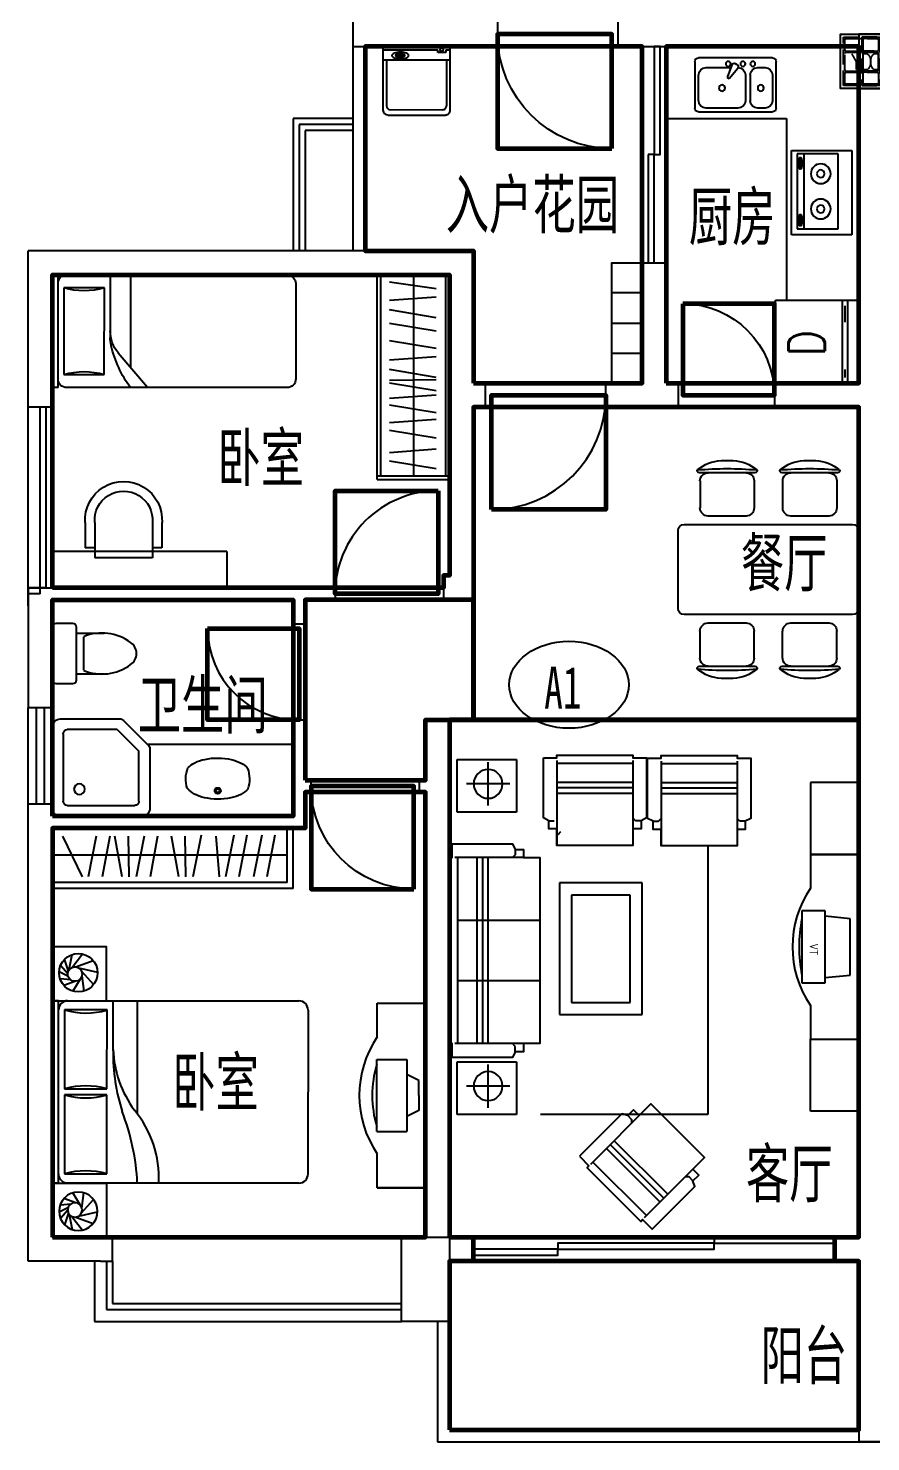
# Model space of a CAD drawing. Extents: x -451437 to -417637, y -598794 to -566694.
# Drawn here: x -441537 to -434537, y -598794 to -587044 of the extents above; entities that cross this region are included whole.
import ezdxf
from ezdxf.enums import TextEntityAlignment as Align

# ---------------------------------------------------------------- set-up
doc = ezdxf.new("R2010")
doc.units = 0
doc.header["$LTSCALE"] = 1000
doc.header["$MEASUREMENT"] = 0
doc.linetypes.add('DASH', pattern=[0.35, 0.25, -0.1])
doc.layers.get('0').update_dxf_attribs({"linetype": 'CONTINUOUS'})
for name, color, linetype in [('8', 9, 'CONTINUOUS'), ('F', 8, 'CONTINUOUS'), ('PUB_TEXT', 7, 'CONTINUOUS'), ('TEXT', 6, 'CONTINUOUS'), ('WALL', 2, 'CONTINUOUS'), ('WC', 243, 'CONTINUOUS'), ('WINDOW', 3, 'CONTINUOUS'), ('WINDOW_TEXT', 7, 'CONTINUOUS'), ('栏杆', 140, 'CONTINUOUS'), ('烟道', 193, 'CONTINUOUS'), ('百页', 31, 'CONTINUOUS')]:
    doc.layers.add(name, color=color, linetype=linetype)
for name, color, linetype, lineweight in [('GT_卧室', 1, 'CONTINUOUS', 60), ('GT_卫生间', 5, 'CONTINUOUS', 60), ('GT_厨房', 4, 'CONTINUOUS', 60), ('GT_客厅', 2, 'CONTINUOUS', 60), ('GT_花园', 74, 'CONTINUOUS', 60), ('GT_过道', 30, 'CONTINUOUS', 60), ('GT_门', 245, 'CONTINUOUS', 60), ('GT_阳台', 6, 'CONTINUOUS', 60), ('GT_餐厅', 3, 'CONTINUOUS', 60)]:
    doc.layers.add(name, color=color, linetype=linetype, lineweight=lineweight)
doc.styles.add('_HZTXT', font='txt.shx', dxfattribs={"width": 0.8, "bigfont": 'hztxt.shx'})
doc.styles.add('_SIMPLEX', font='SIMPLEX.shx', dxfattribs={"width": 0.8})
doc.styles.add('DIM_FONT', font='ROMAND.shx', dxfattribs={"width": 0.7})
doc.styles.add('HZTXT1', font='romand.shx', dxfattribs={"width": 0.6, "bigfont": 'hztxt.shx'})
doc.styles.add('SIMPLEX', font='SIMPLEX.SHX')
doc.styles.get("Standard").update_dxf_attribs({"font": 'GBENOR', "bigfont": 'GBCBIG'})
doc.styles.add('宋', font='', dxfattribs={"width": 0.8})
doc.styles.get('宋').set_extended_font_data('SimSun')

# ---------------------------------------------------------------- blocks, each defined once
blk = doc.blocks.new('M_C5')
for p, q in [((-71, 21), (-106, 120)), ((-60, 63), (-50, 152)), ((-28, 86), (7, 160)), ((-9, 88), (59, 149)), ((-54, -14), (-154, 45)), ((12, 83), (112, 114)), ((26, 75), (152, 50)), ((42, 53), (156, -35)), ((48, 21), (102, -123)), ((-26, -30), (-153, -47)), ((14, -26), (-99, -126)), ((41, -2), (5, -160))]:
    blk.add_line(p, q)
for centre, radius in [((0, 0), 160), ((-11, 28), 60)]:
    blk.add_circle(centre, radius)
at = {"width": 0.8, "flags": 9}
for tag in ['XSIZE', 'YSIZE']:
    blk.add_attdef(tag, (0, 0), '', height=0.5, dxfattribs=at)
blk = doc.blocks.new('A$C19441411')
at = {"layer": 'F'}
for p, q in [((0, 451), (0, 1965)), ((51, 1965), (0, 1965)), ((50, 451), (51, 1965)), ((455, 1890), (101, 1890)), ((101, 1890), (101, 1234)), ((127, 1965), (2049, 1965)), ((454, 1233), (455, 1890)), ((505, 1549), (505, 1965)), ((707, 1031), (707, 1965)), ((2125, 1889), (2124, 526)), ((101, 1234), (454, 1233)), ((454, 1183), (101, 1183)), ((101, 1183), (101, 527)), ((454, 527), (454, 1183)), ((101, 527), (454, 527)), ((50, 451), (0, 451)), ((2049, 451), (126, 451))]:
    blk.add_line(p, q, dxfattribs=at)
for points in [[(0, 1965), (450, 1965), (451, 2415), (1, 2415)], [(0, 450), (450, 450), (451, 0), (1, 0)]]:
    blk.add_lwpolyline(points, close=True, dxfattribs=at)
for centre, radius, start, end in [((127, 1890), 75.7, 89.9835, 179.9835), ((278, 2495), 631, 253.7233, 286.2437), ((2049, 1889), 75.7, 359.9835, 89.9835), ((1432, 1602), 928, 182.5233, 216.0238), ((2089, 1528), 1584, 179.2416, 197.7868), ((278, 628), 631, 73.7233, 106.2437), ((278, 1789), 631, 253.7233, 286.2437), ((-1149, 367), 1857, 2.5995, 21.3904), ((-6, 489), 892, 357.5507, 39.5296), ((126, 527), 75.7, 179.9835, 269.9835), ((277, -79), 631, 73.7233, 106.2437), ((2049, 526), 75.7, 269.9835, 359.9835)]:
    blk.add_arc(centre, radius, start, end, dxfattribs=at)
at = {"layer": 'F', "extrusion": (0, 0, -1), "xscale": -1, "zscale": -1, "rotation": 270.016524208679}
blk.add_blockref('M_C5', (-216, 2199), dxfattribs=at)
at = {"layer": 'F', "extrusion": (0, 0, -1), "zscale": -1, "rotation": 269.983475791321}
blk.add_blockref('M_C5', (-216, 216), dxfattribs=at)
blk = doc.blocks.new('A$C3E9936EE')
at = {"layer": 'WC'}
for p, q in [((15, 92, 39758), (15, 89, 39758)), ((17, 86, 39758), (15, 88, 39758))]:
    blk.add_line(p, q, dxfattribs=at)
at = {"layer": 'WC', "elevation": 39758}
for points in [[(12, 91, -0.172546), (17, 261, -0.726395)], [(17, 261, -0.091341), (74, 304, -0.066287), (157, 332, -0.052428), (268, 343, -0.052428), (378, 330, -0.066287), (460, 300, -0.091756), (516, 256, -0.171377)], [(518, 87, 0.172546), (516, 256, 0.726395)], [(518, 87, -0.098208), (458, 40, -0.066287), (375, 11, -0.052428), (264, 1, -0.052428), (154, 13, -0.066287), (72, 43, -0.093876), (14, 89, -0.171377)]]:
    blk.add_lwpolyline(points, format="xyb", dxfattribs=at)
at = {"layer": 'WC'}
for radius in [25, 15]:
    blk.add_circle((265, 71, 39758), radius, dxfattribs=at)
blk.add_arc((16, 89, 39758), 1, 179.4693, 228.1469, dxfattribs=at)
at = {"layer": 'WC', "style": 'DIM_FONT', "oblique": -180, "text_generation_flag": 4, "width": 0.8, "flags": 9}
for tag in ['YSIZE', 'XSIZE', 'YSIZE', 'XSIZE']:
    blk.add_attdef(tag, (264, 1, 39758), '', height=0.5, rotation=359.4693, dxfattribs=at)
blk = doc.blocks.new('M_C25MYD')
for p, q in [((-389, 921), (-290, 921)), ((298, 921), (397, 921)), ((-569, 821), (-109, 821)), ((-564, 754), (-564, 529)), ((-114, 754), (-114, 529)), ((117, 821), (577, 821)), ((122, 754), (122, 529)), ((572, 754), (572, 529)), ((704, 392), (-696, 392)), ((-497, 461), (-182, 461)), ((190, 461), (505, 461)), ((-746, 342), (-746, -308)), ((754, -308), (754, 342)), ((-696, -358), (704, -358)), ((-182, -427), (-497, -427)), ((505, -427), (190, -427)), ((-564, -720), (-564, -495)), ((-114, -720), (-114, -495)), ((122, -720), (122, -495)), ((572, -720), (572, -495)), ((-109, -787), (-569, -787)), ((577, -787), (117, -787)), ((-290, -887), (-389, -887)), ((397, -887), (298, -887))]:
    blk.add_line(p, q)
for centre, radius, start, end in [((-579, 837), 10, 130.7265, 202.67), ((-569, 841), 20, 202.67, 270), ((-379, 606), 316, 91.7651, 130.7265), ((-339, -1857), 2713, 84.8023, 95.1977), ((-300, 606), 316, 49.2735, 88.2349), ((-109, 841), 20, 270, 337.33), ((-100, 837), 10, 337.33, 49.2735), ((108, 837), 10, 130.7265, 202.67), ((117, 841), 20, 202.67, 270), ((307, 606), 316, 91.7651, 130.7265), ((347, -1857), 2713, 84.8023, 95.1977), ((387, 606), 316, 49.2735, 88.2349), ((577, 841), 20, 270, 337.33), ((587, 837), 10, 337.33, 49.2735), ((-497, 754), 67.5, 90, 180), ((-182, 754), 67.5, 0, 90), ((190, 754), 67.5, 90, 180), ((505, 754), 67.5, 0, 90), ((-497, 529), 67.5, 180, 270), ((-182, 529), 67.5, 270, 0), ((190, 529), 67.5, 180, 270), ((505, 529), 67.5, 270, 0), ((-696, 342), 50, 90, 180), ((704, 342), 50, 0, 90), ((-696, -308), 50, 180, 270), ((704, -308), 50, 270, 0), ((-497, -495), 67.5, 90, 180), ((-182, -495), 67.5, 0, 90), ((190, -495), 67.5, 90, 180), ((505, -495), 67.5, 0, 90), ((-579, -803), 10, 157.33, 229.2735), ((-569, -807), 20, 90, 157.33), ((-379, -572), 316, 229.2735, 268.2349), ((-339, 1890), 2713, 264.8023, 275.1977), ((-497, -720), 67.5, 180, 270), ((-300, -572), 316, 271.7651, 310.7265), ((-182, -720), 67.5, 270, 0), ((-109, -807), 20, 22.67, 90), ((-100, -803), 10, 310.7265, 22.67), ((108, -803), 10, 157.33, 229.2735), ((117, -807), 20, 90, 157.33), ((307, -572), 316, 229.2735, 268.2349), ((347, 1890), 2713, 264.8023, 275.1977), ((190, -720), 67.5, 180, 270), ((387, -572), 316, 271.7651, 310.7265), ((505, -720), 67.5, 270, 0), ((577, -807), 20, 22.67, 90), ((587, -803), 10, 310.7265, 22.67)]:
    blk.add_arc(centre, radius, start, end)
at = {"width": 0.8, "flags": 9}
for tag in ['XSIZE', 'YSIZE']:
    blk.add_attdef(tag, (0, 0), '', height=0.5, dxfattribs=at)
blk = doc.blocks.new('_DBLK')
blk.add_line((-0.45, 0), (-0.45, -0.95))
blk.add_arc((-0.45, 0), 0.95, 270, 0)
at = {"layer": 'WINDOW_TEXT', "style": 'SIMPLEX', "flags": 9}
blk.add_attdef('A', text='', height=1, dxfattribs=at).set_placement((0, 1.5), align=Align.MIDDLE)
blk = doc.blocks.new('A$C30CA008E')
at = {"layer": 'F'}
for p, q in [((144, 1254), (144, 1534)), ((144, 1534), (544, 1534)), ((144, 1534), (544, 1534)), ((139, 467), (139, 1067)), ((139, 1067), (389, 1067)), ((389, 1067), (389, 467)), ((489, 892), (389, 942)), ((489, 767), (489, 892)), ((489, 767), (489, 642)), ((489, 642), (389, 592)), ((139, 467), (389, 467)), ((144, 0), (144, 280)), ((544, 0), (144, 0)), ((144, 0), (544, 0))]:
    blk.add_line(p, q, dxfattribs=at)
for centre, radius, start, end in [((859, 767), 865, 145.7553, 214.2447), ((1027, 767), 925, 163.6295, 196.3705)]:
    blk.add_arc(centre, radius, start, end, dxfattribs=at)
blk = doc.blocks.new('A$C6A35453C')
at = {"layer": 'WC'}
for p, q in [((501, 471, 39758), (498, 31, 39758)), ((671, 500, 39758), (531, 501, 39758)), ((500, 421, 39758), (270, 422, 39758)), ((440, 391, 39758), (438, 112, 39758)), ((698, 30, 39758), (701, 470, 39758)), ((498, 81, 39758), (268, 83, 39758)), ((528, 1, 39758), (668, 0, 39758))]:
    blk.add_line(p, q, dxfattribs=at)
for centre, radius, start, end in [((531, 471, 39758), 30, 89.6274, 179.6274), ((671, 470, 39758), 30, 359.6274, 89.6274), ((285, 25, 39758), 398, 67.0778, 126.2655), ((110, 254, 39758), 110, 123.0782, 236.1765), ((288, 480, 39758), 398, 232.9892, 292.1769), ((528, 31, 39758), 30, 179.6274, 269.6274), ((668, 30, 39758), 30, 269.6274, 359.6274)]:
    blk.add_arc(centre, radius, start, end, dxfattribs=at)
blk = doc.blocks.new('A$C0C2A2C94')
at = {"layer": 'WC'}
for p, q in [((220, 797, 39758), (13, 590, 39758)), ((270, 720, 39758), (90, 540, 39758)), ((742, 810, 39758), (251, 810, 39758)), ((270, 720, 39758), (686, 720, 39758)), ((810, 67, 39758), (810, 742, 39758)), ((720, 686, 39758), (720, 124, 39758)), ((0, 559, 39758), (0, 67, 39758)), ((90, 124, 39758), (90, 540, 39758)), ((67, 0, 39758), (742, 0, 39758)), ((686, 90, 39758), (124, 90, 39758))]:
    blk.add_line(p, q, dxfattribs=at)
blk.add_circle((585, 225, 39758), 45, dxfattribs=at)
for centre, radius, start, end in [((251, 765, 39758), 45, 90.0001, 135.0001), ((686, 686, 39758), 33.8, 0.0001, 90.0001), ((742, 742, 39758), 67.5, 0.0001, 90.0001), ((45, 559, 39758), 45, 135.0001, 180.0001), ((124, 124, 39758), 33.8, 180.0001, 270.0001), ((686, 124, 39758), 33.8, 270.0001, 0.0001), ((67, 67, 39758), 67.5, 180.0001, 270.0001), ((742, 67, 39758), 67.5, 270.0001, 0.0001)]:
    blk.add_arc(centre, radius, start, end, dxfattribs=at)
blk = doc.blocks.new('-TD')
at = {"color": 0}
for p, q in [((0, -90), (0, 90)), ((-90, 0), (90, 0))]:
    blk.add_line(p, q, dxfattribs=at)
blk.add_circle((0, 0), 60)
blk = doc.blocks.new('-CG')
at = {"layer": 'F'}
for p, q in [((322, 351), (-172, 351)), ((-172, 351), (-172, -87)), ((322, -87), (322, 351)), ((-172, -87), (322, -87))]:
    blk.add_line(p, q, dxfattribs=at)
at = {"layer": 'F', "xscale": 2, "yscale": 2, "zscale": 2}
blk.add_blockref('-TD', (65, 149), dxfattribs=at)
blk = doc.blocks.new('12PCOU13')
at = {"color": 0, "linetype": 'ByBlock'}
for p, q in [((24, 37), (24, 35)), ((23, 34), (2, 34)), ((3, -34), (3, 34)), ((10, 34), (10, -34)), ((12, 34), (12, -34)), ((14, 34), (14, -34)), ((24, 35), (23, 34)), ((27, 34), (23, 34)), ((33, 11), (3, 11)), ((33, -11), (3, -11)), ((23, -34), (2, -34)), ((27, -34), (23, -34)), ((24, -35), (23, -34)), ((24, -37), (24, -35))]:
    blk.add_line(p, q, dxfattribs=at)
blk.add_lwpolyline([(1, -39), (1, -34), (0, -34), (0, 34), (1, 34), (1, 39), (23, 39), (24, 37), (27, 37), (27, 34), (33, 34), (33, -34), (27, -34), (27, -37), (24, -37), (23, -39)], close=True, dxfattribs=at)
blk = doc.blocks.new('-SOF5')
at = {"xscale": 22.75, "yscale": 22.75, "zscale": 22.75}
blk.add_blockref('12PCOU13', (-6, 890), dxfattribs=at)
blk = doc.blocks.new('A$C21A822AE')
at = {"layer": 'F', "linetype": 'Continuous'}
for p, q in [((954, 358), (954, 1748)), ((3396, 1679), (3396, 1633)), ((2878, 1591), (1785, 1591)), ((1785, 1591), (1785, 903)), ((2878, 903), (2878, 1591)), ((3896, 1611), (3191, 1611)), ((3282, 1600), (3305, 1578)), ((3623, 980), (3623, 1611)), ((3669, 980), (3669, 1611)), ((3714, 980), (3714, 1611)), ((3874, 1611), (3874, 980)), ((1885, 1491), (1885, 1003)), ((2778, 1491), (1885, 1491)), ((2778, 1003), (2778, 1491)), ((558, 1313), (113, 867)), ((542, 1329), (1041, 830)), ((225, 754), (671, 1200)), ((257, 722), (703, 1168)), ((290, 690), (735, 1136)), ((912, 991), (880, 991)), ((944, 1023), (912, 991)), ((1885, 1003), (2778, 1003)), ((3896, 980), (3328, 980)), ((3396, 958), (3419, 980)), ((3396, 912), (3396, 958)), ((97, 883), (499, 481)), ((1785, 903), (2878, 903)), ((3892, 744), (3187, 744)), ((3392, 812), (3392, 767)), ((3392, 767), (3415, 744)), ((3619, 114), (3619, 744)), ((3665, 114), (3665, 744)), ((3710, 114), (3710, 744)), ((3870, 744), (3870, 114)), ((402, 481), (434, 513)), ((434, 513), (434, 545)), ((3187, 358), (954, 358)), ((3892, 114), (3324, 114)), ((3392, 91), (3415, 114)), ((3392, 46), (3392, 91))]:
    blk.add_line(p, q, dxfattribs=at)
for points in [[(3919, 1724), (3919, 1611), (3942, 1611), (3942, 980), (3919, 980), (3919, 867), (3419, 867), (3396, 912), (3328, 912), (3328, 980), (3191, 980), (3191, 1611), (3328, 1611), (3328, 1679), (3396, 1679), (3419, 1724)], [(607, 1425), (526, 1345), (510, 1361), (64, 915), (80, 899), (0, 819), (354, 465), (402, 481), (450, 433), (499, 481), (595, 384), (1041, 830), (944, 927), (993, 975), (944, 1023), (960, 1071)], [(3915, 858), (3915, 744), (3938, 744), (3938, 114), (3915, 114), (3915, 0), (3415, 0), (3392, 46), (3324, 46), (3324, 114), (3187, 114), (3187, 744), (3324, 744), (3324, 812), (3392, 812), (3415, 858)]]:
    blk.add_lwpolyline(points, close=True, dxfattribs=at)
at = {"layer": 'F', "linetype": 'Continuous', "rotation": 269.9999722302016}
blk.add_blockref('-SOF5', (1426, 2498), dxfattribs=at)
at = {"layer": 'F', "linetype": 'Continuous', "extrusion": (0, 0, -1), "zscale": -1, "rotation": 90.00002776979838}
for p in [(-1041, 2118), (-3553, 2118)]:
    blk.add_blockref('-CG', p, dxfattribs=at)
blk = doc.blocks.new('A$C5DBE159F')
at = {"layer": 'F'}
for p, q in [((1, 2133), (1, 2733)), ((1, 2733), (401, 2733)), ((401, 2733), (401, 2133)), ((1, 2133), (0, 600)), ((401, 2133), (1, 2133)), ((401, 2133), (1, 2133)), ((401, 1853), (401, 2133)), ((400, 600), (400, 880)), ((400, 600), (0, 600)), ((0, 600), (400, 600)), ((0, 600), (0, 0)), ((400, 0), (400, 600)), ((0, 0), (400, 0))]:
    blk.add_line(p, q, dxfattribs=at)
blk.add_arc((-314, 1367), 865, 325.7332, 34.2225, dxfattribs=at)
blk = doc.blocks.new('A$C7C9A6AE1')
for p, q in [((600, -24), (0, -24)), ((0, -24), (0, -216)), ((600, -216), (600, -24)), ((0, -216), (600, -216)), ((44, -216), (66, -424)), ((534, -424), (556, -216)), ((66, -424), (534, -424))]:
    blk.add_line(p, q)
blk.add_arc((300, -1159, 0), 1159, 78.3431, 101.6569)
at = {"extrusion": (-7.168e-13, -1.109e-13, -1)}
blk.add_text('TV', height=70, rotation=180, dxfattribs=at).set_placement((-228, -88))
blk = doc.blocks.new('A$C3FB71EF3')
at = {"layer": 'F'}
for p, q in [((1700, 600), (0, 600)), ((1670, 0), (1670, 600)), ((1700, 0), (1700, 600)), ((1670, 570), (0, 570)), ((115, 488), (59, 102)), ((210, 102), (181, 488)), ((356, 488), (289, 102)), ((468, 488), (405, 102)), ((611, 488), (548, 102)), ((706, 102), (678, 488)), ((852, 488), (785, 102)), ((874, 102), (869, 488)), ((964, 488), (901, 102)), ((1025, 102), (996, 488)), ((1146, 488), (1084, 102)), ((1228, 102), (1199, 488)), ((1356, 488), (1294, 102)), ((1475, 102), (1447, 488)), ((1611, 488), (1548, 102)), ((1670, 305), (0, 305)), ((1670, 30), (0, 30)), ((1700, 0), (0, 0))]:
    blk.add_line(p, q, dxfattribs=at)
blk = doc.blocks.new('A$C095B46CE')
at = {"layer": 'WC'}
for p, q in [((0, 572), (0, 40)), ((0, 572), (559, 572)), ((0, 543), (457, 543)), ((106, 500), (106, 492)), ((119, 494), (171, 494)), ((119, 480), (119, 494)), ((171, 480), (119, 480)), ((171, 494), (171, 480)), ((180, 501), (180, 492)), ((457, 519), (457, 543)), ((524, 519), (457, 519)), ((524, 543), (524, 519)), ((524, 543), (559, 543)), ((559, 41), (559, 572)), ((559, 455), (0, 455)), ((31, 455), (31, 77)), ((528, 455), (528, 77)), ((41, 0), (519, 0)), ((63, 44), (496, 45))]:
    blk.add_line(p, q, dxfattribs=at)
blk.add_lwpolyline([(212, 495, -0.185158), (208, 485, -0.102042), (192, 473, -0.060862), (172, 467, -0.047173), (145, 464, -0.047173), (117, 467, -0.060862), (97, 473, -0.102042), (81, 485, -0.185158), (77, 495, -0.185158), (81, 506, -0.102042), (97, 517, -0.060862), (117, 524, -0.047173), (145, 526, -0.047173), (172, 524, -0.060862), (192, 517, -0.102042), (208, 506, -0.185158)], format="xyb", close=True, dxfattribs=at)
for points in [[(106, 500, -0.259034), (107, 503, -0.076276), (116, 507, -0.036515), (127, 509, -0.026615), (143, 510, -0.026615), (158, 509, -0.036515), (169, 507, -0.076276), (178, 503, -0.259034), (180, 500, -0.078462), (180, 499, -0.056762)], [(106, 492, -0.259034), (107, 495, -0.076276), (116, 499, -0.036515), (127, 501, -0.026615), (143, 502, -0.026615), (158, 501, -0.036515), (169, 499, -0.076276), (178, 495, -0.259034), (180, 492, -0.259034), (178, 489, -0.056762), (171, 486, -0.036515)], [(119, 485, -0.008736), (116, 485, -0.076276), (107, 489, -0.259034), (106, 492, -0.259034)]]:
    blk.add_lwpolyline(points, format="xyb", dxfattribs=at)
blk.add_circle((489, 543), 14.2, dxfattribs=at)
for centre, radius, start, end in [((41, 41), 40.5, 180.0161, 270.0161), ((63, 77), 32.4, 180.0161, 270.0161), ((496, 77), 32.4, 270.0161, 0.0161), ((519, 41), 40.5, 270.0161, 0.0161)]:
    blk.add_arc(centre, radius, start, end, dxfattribs=at)
at = {"layer": 'WC', "oblique": -180, "text_generation_flag": 4, "width": 0.8, "flags": 9}
for tag in ['YSIZE', 'XSIZE']:
    blk.add_attdef(tag, (279, 572), '', height=0.405, rotation=180.0161, dxfattribs=at)
blk = doc.blocks.new('A$C237D42E5')
at = {"layer": 'F'}
for p, q in [((0, 865, 39758), (0, 72, 39758)), ((1903, 938, 39758), (72, 937, 39758)), ((1374, 938, 39758), (1374, 168, 39758)), ((1542, 938, 39758), (1542, 416, 39758)), ((1591, 108, 39758), (1590, 829, 39758)), ((1590, 829, 39758), (1927, 829, 39758)), ((1927, 829, 39758), (1927, 108, 39758)), ((1975, 0, 39758), (1975, 938, 39758)), ((1975, 938, 39758), (2023, 938, 39758)), ((2023, 0, 39758), (2023, 938, 39758)), ((1233, 1, 39758), (1475, 287, 39758)), ((72, 0, 39758), (1903, 0, 39758)), ((1927, 108, 39758), (1591, 108, 39758)), ((1975, 0, 39758), (2023, 0, 39758))]:
    blk.add_line(p, q, dxfattribs=at)
for centre, radius, start, end in [((72, 865, 39758), 72.1, 90.0079, 180.0079), ((1759, 1406, 39758), 601, 253.7477, 286.2681), ((1903, 866, 39758), 72.1, 0.0079, 90.0079), ((1254, 473, 39758), 288, 319.902, 0.0079), ((1254, 416, 39758), 288, 346.6151, 0.0079), ((583, 575, 39758), 978, 323.9877, 346.6151), ((1759, -468, 39758), 601, 73.7477, 106.2681), ((72, 72, 39758), 72.1, 180.0079, 270.0079), ((1903, 72, 39758), 72.1, 270.0079, 0.0079)]:
    blk.add_arc(centre, radius, start, end, dxfattribs=at)
blk = doc.blocks.new('M_C3')
for p, q in [((-319, 296), (-319, 84)), ((-239, 296), (-239, 0)), ((239, 296), (239, 0)), ((319, 296), (319, 84)), ((-319, 84), (-239, 84)), ((-239, 0), (239, 0)), ((239, 84), (319, 84))]:
    blk.add_line(p, q)
for radius, start, end in [(320, 356.4494, 183.5506), (240, 355.2636, 184.7364)]:
    blk.add_arc((0, 316), radius, start, end)
at = {"width": 0.8, "flags": 9}
for tag in ['YSIZE', 'XSIZE', 'XSIZE', 'YSIZE']:
    blk.add_attdef(tag, (0, 0), '', height=0.5, dxfattribs=at)
blk = doc.blocks.new('A$C71AE403D')
at = {"layer": 'F', "linetype": 'Continuous'}
for p, q in [((250, 4), (250, 254)), ((500, 0), (500, 250)), ((750, 250), (750, 0))]:
    blk.add_line(p, q, dxfattribs=at)
blk.add_lwpolyline([(0, 250), (0, 0), (1000, 0), (1000, 250)], close=True, dxfattribs=at)
blk = doc.blocks.new('A$C38AE43E2')
at = {"layer": 'WALL', "linetype": 'Continuous', "rotation": 270}
blk.add_blockref('A$C71AE403D', (0, 1000), dxfattribs=at)
blk = doc.blocks.new('A$C2D5A5793')
at = {"layer": 'WC'}
for p, q in [((690, 690), (0, 690, 0)), ((0, 690, 0), (0, 0, 0)), ((690, 598), (0, 598, 0)), ((690, 0), (690, 690)), ((690, 552), (0, 552, 0)), ((115, 575, 0), (46, 575, 0)), ((644, 575), (506, 575, 0)), ((0, 0, 0), (690, 0))]:
    blk.add_line(p, q, dxfattribs=at)
at = {"layer": 'WC', "style": '_HZTXT', "oblique": -180, "text_generation_flag": 4, "width": 0.8}
blk.add_text('D', height=300, rotation=0.0001, dxfattribs=at).set_placement((224, 408))
blk = doc.blocks.new('A$C38C125B6')
at = {"layer": 'WC'}
for p, q in [((502, 701), (2, 701)), ((2, 701), (2, 1)), ((115, 674), (457, 674)), ((115, 51), (115, 674)), ((401, 674), (401, 51)), ((424, 641), (435, 641)), ((433, 566), (433, 631)), ((433, 631), (450, 631)), ((450, 631), (450, 566)), ((457, 674), (457, 51)), ((502, 1), (502, 701)), ((425, 550), (435, 550)), ((450, 566), (433, 566)), ((424, 168), (435, 168)), ((433, 158), (450, 158)), ((433, 93), (433, 158)), ((450, 158), (450, 93)), ((2, 1), (502, 1)), ((457, 51), (115, 51)), ((425, 77), (435, 77)), ((450, 93), (433, 93))]:
    blk.add_line(p, q, dxfattribs=at)
for points in [[(425, 550, -0.259034), (421, 552, -0.076276), (416, 563, -0.036515), (414, 577, -0.026615), (413, 595, -0.026615), (414, 614, -0.036515), (416, 628, -0.076276), (421, 639, -0.259034), (425, 641, -0.078462), (426, 641, -0.056762)], [(435, 550, -0.259034), (432, 552, -0.076276), (427, 563, -0.036515), (424, 577, -0.026615), (423, 595, -0.026615), (424, 614, -0.036515), (427, 628, -0.076276), (432, 639, -0.259034), (435, 641, -0.259034), (439, 639, -0.056762), (443, 631, -0.036515)], [(444, 566, -0.008736), (444, 563, -0.076276), (439, 552, -0.259034), (435, 550, -0.259034)], [(425, 77, -0.259034), (421, 79, -0.076276), (416, 90, -0.036515), (414, 104, -0.026615), (413, 122, -0.026615), (414, 141, -0.036515), (416, 155, -0.076276), (421, 166, -0.259034), (425, 168, -0.078462), (426, 168, -0.056762)], [(435, 77, -0.259034), (432, 79, -0.076276), (427, 90, -0.036515), (424, 104, -0.026615), (423, 122, -0.026615), (424, 141, -0.036515), (427, 155, -0.076276), (432, 166, -0.259034), (435, 168, -0.259034), (439, 166, -0.056762), (443, 158, -0.036515)], [(444, 93, -0.008736), (444, 90, -0.076276), (439, 79, -0.259034), (435, 77, -0.259034)]]:
    blk.add_lwpolyline(points, format="xyb", dxfattribs=at)
for centre, radius in [((260, 509), 82.5), ((260, 509), 31.6), ((260, 216), 82.5), ((260, 216), 31.6)]:
    blk.add_circle(centre, radius, dxfattribs=at)
at = {"layer": 'WC', "style": 'DIM_FONT', "width": 0.8, "flags": 9}
for tag in ['YSIZE', 'XSIZE']:
    blk.add_attdef(tag, (2, 1), '', height=0.5, rotation=180, dxfattribs=at)
blk = doc.blocks.new('YD')
at = {"linetype": 'DASH', "ltscale": 0.5}
for p, q in [((-315, 321), (-315, 405)), ((-305, 415), (-45, 415)), ((-35, 405), (-35, 321)), ((-315, 155), (-315, 291)), ((-305, 311), (-45, 311)), ((-305, 301), (-45, 301)), ((-35, 291), (-35, 155)), ((-315, 45), (-315, 125)), ((-305, 145), (-45, 145)), ((-305, 135), (-45, 135)), ((-35, 125), (-35, 45)), ((-45, 35), (-305, 35))]:
    blk.add_line(p, q, dxfattribs=at)
at = {"linetype": 'DASH'}
for p, q in [((-250, 35), (-250, 25)), ((-100, 35), (-100, 25))]:
    blk.add_line(p, q, dxfattribs=at)
at = {"linetype": 'ByBlock'}
blk.add_lwpolyline([(0, 0), (-350, 0), (-350, 450), (0, 450)], close=True, dxfattribs=at)
at = {"linetype": 'DASH', "ltscale": 0.5}
blk.add_lwpolyline([(-25, 25), (-325, 25), (-325, 425), (-25, 425)], close=True, dxfattribs=at)
for centre, start, end in [((-305, 405), 90, 180), ((-45, 405), 0, 90), ((-305, 321), 180, 270), ((-305, 291), 90, 180), ((-45, 321), 270, 0), ((-45, 291), 0, 90), ((-305, 155), 180, 270), ((-305, 125), 90, 180), ((-45, 155), 270, 0), ((-45, 125), 0, 90), ((-305, 45), 180, 270), ((-45, 45), 270, 0)]:
    blk.add_arc(centre, 10, start, end, dxfattribs=at)
at = {"linetype": 'DASH', "ltscale": 0.5, "style": '_SIMPLEX', "width": 0.8}
blk.add_text('YD', height=130, dxfattribs=at).set_placement((-261, 157))
blk = doc.blocks.new('M_E25ESP')
at = {"color": 0, "linetype": 'ByBlock'}
for p, q in [((0, -307), (0, 307)), ((31, 338), (419, 338)), ((82, 245), (82, 40)), ((358, 307), (143, 307)), ((419, -20), (419, 245)), ((450, 307), (450, -307)), ((48, 2), (57, -12)), ((59, 31), (163, 70)), ((173, 53), (87, -18)), ((163, 70), (173, 53)), ((143, -82), (358, -82)), ((82, -184), (82, -245)), ((358, -123), (143, -123)), ((419, -245), (419, -184)), ((419, -338), (31, -338)), ((143, -307), (358, -307))]:
    blk.add_line(p, q, dxfattribs=at)
for centre, radius in [((251, 112), 25.6), ((51, 61), 20.5), ((51, -61), 20.5), ((51, -143), 20.5), ((251, -210), 25.6)]:
    blk.add_circle(centre, radius, dxfattribs=at)
for centre, radius, start, end in [((31, 307), 30.7, 90, 180), ((143, 245), 61.4, 90, 180), ((358, 245), 61.4, 0, 90), ((419, 307), 30.7, 0, 90), ((66, 12), 20.5, 110.5377, 210), ((74, -2), 20.5, 210, 309.4623), ((143, -20), 61.4, 180, 270), ((358, -20), 61.4, 270, 0), ((143, -184), 61.4, 90, 180), ((358, -184), 61.4, 0, 90), ((31, -307), 30.7, 180, 270), ((143, -245), 61.4, 180, 270), ((358, -245), 61.4, 270, 0), ((419, -307), 30.7, 270, 0)]:
    blk.add_arc(centre, radius, start, end, dxfattribs=at)
at = {"style": 'DIM_FONT', "width": 0.8, "flags": 9}
for tag in ['XSIZE', 'YSIZE']:
    blk.add_attdef(tag, (0, 0), '', height=0.5, dxfattribs=at)

msp = doc.modelspace()

# ---------------------------------------------------------------- linework, layer by layer
at = {"layer": '8', "linetype": 'Continuous'}
for p, q in [((-439337, -587794), (-439337, -588894)), ((-438837, -587794), (-439337, -587794))]:
    msp.add_line(p, q, dxfattribs=at)
at = {"layer": 'F'}
for p, q in [((-439887, -591394), (-441337, -591394)), ((-439887, -591394), (-439887, -591694)), ((-441087, -594097), (-441249, -593761)), ((-440972, -593761), (-441039, -594097)), ((-440860, -593761), (-440923, -594097)), ((-440756, -594097), (-440817, -593761)), ((-440698, -594097), (-440703, -593761)), ((-440574, -593761), (-440640, -594097)), ((-440462, -593761), (-440524, -594097)), ((-440285, -594097), (-440346, -593761)), ((-440227, -594097), (-440232, -593761)), ((-440101, -593752), (-440169, -594097)), ((-439948, -594097), (-439977, -593761)), ((-439830, -593752), (-439898, -594097)), ((-439720, -593752), (-439788, -594097)), ((-439597, -593752), (-439665, -594097)), ((-439487, -593752), (-439555, -594097)), ((-439387, -593919), (-441337, -593919))]:
    msp.add_line(p, q, dxfattribs=at)
at = {"layer": 'F', "linetype": 'Continuous'}
for p, q in [((-439387, -594144), (-439387, -593694)), ((-439337, -594194), (-439337, -593694)), ((-439387, -594144), (-441337, -594144)), ((-439337, -594194), (-441337, -594194))]:
    msp.add_line(p, q, dxfattribs=at)
at = {"layer": 'GT_卧室'}
for points in [[(-441337, -591694), (-441337, -589094), (-438037, -589094), (-438037, -591594), (-438087, -591594), (-438087, -591694), (-441337, -591694)], [(-441337, -597094), (-438237, -597094), (-438237, -593394), (-439237, -593394), (-439237, -593694), (-441337, -593694), (-441337, -597094)]]:
    msp.add_lwpolyline(points, dxfattribs=at)
at = {"layer": 'GT_卫生间'}
msp.add_lwpolyline([(-441337, -593594), (-441337, -591794), (-439337, -591794), (-439337, -593594), (-441337, -593594)], dxfattribs=at)
at = {"layer": 'GT_厨房'}
msp.add_lwpolyline([(-436237, -589994), (-434637, -589994), (-434637, -587194), (-436237, -587194), (-436237, -589994)], dxfattribs=at)
at = {"layer": 'GT_客厅'}
msp.add_lwpolyline([(-438037, -597094), (-434637, -597094), (-434637, -592794), (-438037, -592794), (-438037, -597094)], dxfattribs=at)
at = {"layer": 'GT_花园'}
msp.add_lwpolyline([(-437837, -589994), (-436437, -589994), (-436437, -587194), (-438737, -587194), (-438737, -588894), (-437837, -588894), (-437837, -589994)], dxfattribs=at)
at = {"layer": 'GT_过道'}
msp.add_lwpolyline([(-439237, -593294), (-438237, -593294), (-438237, -592794), (-437837, -592794), (-437837, -591794), (-439237, -591794), (-439237, -593294)], dxfattribs=at)
at = {"layer": 'GT_门'}
for points in [[(-436687, -588044), (-436687, -587094), (-437637, -587094), (-437637, -588044), (-436687, -588044)], [(-436097, -589334), (-436097, -590094), (-435337, -590094), (-435337, -589334), (-436097, -589334)], [(-437687, -591044), (-437687, -590094), (-436737, -590094), (-436737, -591044), (-437687, -591044)], [(-438132, -590889), (-438132, -591744), (-438987, -591744), (-438987, -590889), (-438132, -590889)], [(-440047, -592034), (-439287, -592034), (-439287, -592794), (-440047, -592794), (-440047, -592034)], [(-438332, -594199), (-438332, -593344), (-439187, -593344), (-439187, -594199), (-438332, -594199)], [(-437837, -597294), (-437837, -597094), (-434837, -597094), (-434837, -597294), (-437837, -597294)]]:
    msp.add_lwpolyline(points, dxfattribs=at)
at = {"layer": 'GT_阳台'}
msp.add_lwpolyline([(-438037, -598694), (-434637, -598694), (-434637, -597294), (-438037, -597294), (-438037, -598694)], dxfattribs=at)
at = {"layer": 'GT_餐厅'}
msp.add_lwpolyline([(-434637, -592794), (-434637, -590194), (-437837, -590194), (-437837, -592794), (-434637, -592794)], dxfattribs=at)
at = {"layer": 'TEXT'}
msp.add_ellipse((-437044, -592501), major_axis=(497, 0), ratio=0.727273, dxfattribs=at)
at = {"layer": 'WALL', "linetype": 'Continuous'}
for p, q in [((-438837, -587194), (-438837, -586994)), ((-437637, -586994), (-437637, -587194)), ((-436637, -586994), (-436637, -587194)), ((-438837, -587194), (-437637, -587194)), ((-436637, -587194), (-434637, -587194)), ((-436437, -587194), (-436237, -587194)), ((-436437, -587194), (-436437, -587194)), ((-436237, -587194), (-434637, -587194)), ((-436237, -587194), (-436237, -587194)), ((-434637, -587194), (-434637, -589594)), ((-434637, -587194), (-434637, -589994)), ((-437837, -588894), (-441537, -588894)), ((-441537, -589994), (-441537, -588894)), ((-438537, -588894), (-437837, -588894)), ((-436437, -589994), (-436437, -588994)), ((-436437, -588994), (-436237, -588994)), ((-436237, -589994), (-436237, -588994)), ((-438437, -589094), (-441337, -589094)), ((-441337, -589094), (-441337, -590194)), ((-438037, -589094), (-438837, -589094)), ((-438037, -590694), (-438037, -589094)), ((-434637, -589994), (-434637, -589594)), ((-441537, -589994), (-441537, -589994)), ((-441537, -589994), (-441537, -589994)), ((-437737, -589994), (-437837, -589994)), ((-437737, -590194), (-437737, -589994)), ((-436437, -589994), (-436737, -589994)), ((-436737, -590194), (-436737, -589994)), ((-436137, -589994), (-436237, -589994)), ((-436137, -589994), (-436137, -590194)), ((-435337, -589994), (-435337, -590194)), ((-434637, -589994), (-435337, -589994)), ((-441337, -590194), (-441537, -590194)), ((-441537, -590194), (-441537, -590194)), ((-441537, -590194), (-441537, -590194)), ((-437837, -590194), (-437837, -591794)), ((-437737, -590194), (-437837, -590194)), ((-436337, -590194), (-436737, -590194)), ((-436137, -590194), (-436337, -590194)), ((-434637, -590194), (-434637, -597094)), ((-438037, -590694), (-438037, -591594)), ((-438087, -591594), (-438087, -591794)), ((-438087, -591594), (-438037, -591594)), ((-441537, -591694), (-438987, -591694)), ((-441537, -591694), (-441537, -592694)), ((-441337, -591694), (-440737, -591694)), ((-438987, -591694), (-438987, -591794)), ((-441537, -591794), (-441537, -592694)), ((-441337, -591794), (-439337, -591794)), ((-441337, -591794), (-440737, -591794)), ((-441337, -591794), (-441337, -592694)), ((-439337, -591794), (-439337, -591994)), ((-439237, -591794), (-439237, -591994)), ((-439237, -591794), (-438987, -591794)), ((-438087, -591794), (-437837, -591794)), ((-439337, -591994), (-439237, -591994)), ((-441337, -592694), (-441537, -592694)), ((-439337, -592794), (-439337, -593594)), ((-439337, -592794), (-439237, -592794)), ((-439237, -593294), (-439237, -592794)), ((-438237, -592794), (-438037, -592794)), ((-438237, -592794), (-438237, -593294)), ((-438037, -592794), (-438037, -597094)), ((-439237, -593294), (-439187, -593294)), ((-439187, -593394), (-439187, -593294)), ((-438287, -593394), (-438287, -593294)), ((-439237, -593694), (-439237, -593394)), ((-439237, -593394), (-439187, -593394)), ((-439237, -593394), (-439237, -593394)), ((-438287, -593394), (-438237, -593394)), ((-438237, -593394), (-438237, -597094)), ((-441537, -597294), (-441537, -593494)), ((-441337, -593494), (-441537, -593494)), ((-441337, -593494), (-441337, -593594)), ((-439337, -593594), (-441337, -593594)), ((-441337, -593594), (-441337, -593594)), ((-439237, -593694), (-441337, -593694)), ((-441337, -597094), (-440937, -597094)), ((-440837, -597094), (-440937, -597094)), ((-440837, -597294), (-440837, -597094)), ((-437837, -597094), (-438037, -597094)), ((-437837, -597294), (-437837, -597094)), ((-434837, -597094), (-434637, -597094)), ((-434837, -597094), (-434637, -597094)), ((-434837, -597294), (-434837, -597094)), ((-434837, -597294), (-434837, -597094)), ((-440937, -597294), (-441537, -597294)), ((-440937, -597294), (-440837, -597294)), ((-437837, -597294), (-438037, -597294)), ((-434837, -597294), (-434637, -597294)), ((-434637, -597294), (-434637, -598794)), ((-434637, -597294), (-434637, -598794))]:
    msp.add_line(p, q, dxfattribs=at)
at = {"layer": 'WALL'}
for p, q in [((-437837, -589994), (-437837, -588894)), ((-441537, -590194), (-441537, -589994)), ((-441537, -590194), (-441537, -589994)), ((-435337, -590194), (-434637, -590194)), ((-438287, -593294), (-438237, -593294)), ((-441337, -593694), (-441337, -597094)), ((-434637, -595594), (-434637, -597094)), ((-434637, -595594), (-434637, -597094)), ((-438437, -597094), (-438037, -597094)), ((-438437, -597794), (-438437, -597094)), ((-438037, -597094), (-438037, -597794)), ((-438037, -597794), (-438437, -597794)), ((-434637, -598794), (-434437, -598794)), ((-434437, -598794), (-434637, -598794))]:
    msp.add_line(p, q, dxfattribs=at)
at = {"layer": 'WC'}
for p, q in [((-436237, -587794), (-435237, -587794)), ((-435237, -587794), (-435237, -589304)), ((-440550, -592994), (-439337, -592994))]:
    msp.add_line(p, q, dxfattribs=at)
at = {"layer": 'WINDOW'}
for p, q in [((-436437, -587194), (-436437, -588994)), ((-441537, -593494), (-441537, -592694)), ((-441470, -592694), (-441470, -593494)), ((-441404, -592694), (-441404, -593494)), ((-441337, -593494), (-441337, -592694)), ((-440987, -597294), (-440987, -597794)), ((-440887, -597294), (-440887, -597694)), ((-440837, -597294), (-440837, -597644)), ((-437837, -597294), (-434837, -597294)), ((-440887, -597694), (-438437, -597694)), ((-440837, -597644), (-438437, -597644)), ((-440987, -597794), (-438437, -597794))]:
    msp.add_line(p, q, dxfattribs=at)
at = {"layer": 'WINDOW', "linetype": 'Continuous'}
for p, q in [((-436237, -588994), (-436237, -587194)), ((-441537, -591844), (-441537, -590194)), ((-441437, -591744), (-441437, -590194)), ((-441387, -591694), (-441387, -590194)), ((-441387, -591694), (-441537, -591694)), ((-441437, -591744), (-441537, -591744)), ((-441537, -591844), (-441537, -591844))]:
    msp.add_line(p, q, dxfattribs=at)
at = {"layer": 'WINDOW', "linetype": 'DASH'}
for p, q in [((-441337, -590194), (-441337, -591694)), ((-438437, -597094), (-440837, -597094))]:
    msp.add_line(p, q, dxfattribs=at)
at = {"layer": 'WINDOW'}
for points in [[(-436337, -587194), (-436337, -588094), (-436287, -588094), (-436287, -587194)], [(-436387, -588094), (-436387, -588994), (-436337, -588994), (-436337, -588094)], [(-435837, -597144), (-434837, -597144), (-434837, -597094), (-435837, -597094)], [(-437837, -597244), (-437137, -597244), (-437137, -597194), (-437837, -597194)], [(-437137, -597194), (-435837, -597194), (-435837, -597144), (-437137, -597144)]]:
    msp.add_lwpolyline(points, close=True, dxfattribs=at)
at = {"layer": '栏杆'}
for p, q in [((-438837, -588894), (-438837, -587194)), ((-438737, -588894), (-438737, -587194)), ((-438137, -597794), (-438137, -598794)), ((-438037, -597794), (-438037, -598694)), ((-438037, -598694), (-434637, -598694)), ((-438137, -598794), (-434637, -598794))]:
    msp.add_line(p, q, dxfattribs=at)
at = {"layer": '百页', "linetype": 'Continuous'}
for p, q in [((-439287, -587844), (-439287, -588894)), ((-438837, -587844), (-439287, -587844)), ((-439237, -587894), (-439237, -588894)), ((-438837, -587894), (-439237, -587894))]:
    msp.add_line(p, q, dxfattribs=at)

# ---------------------------------------------------------------- block references
at = {"layer": 'F', "linetype": 'Continuous', "xscale": -1, "rotation": 180}
msp.add_blockref('A$C38AE43E2', (-436687, -588994), dxfattribs=at)
at = {"layer": 'F', "xscale": -1}
for name, p in [('A$C237D42E5', (-439314, -590031, -39758)), ('M_C3', (-440745, -591447))]:
    msp.add_blockref(name, p, dxfattribs=at)
at = {"layer": 'F', "linetype": 'Continuous', "rotation": 270}
msp.add_blockref('A$C3FB71EF3', (-438637, -589094), dxfattribs=at)
at = {"layer": 'F', "linetype": 'Continuous', "extrusion": (0, 0, -1), "zscale": -1}
msp.add_blockref('M_C25MYD', (435383, -591560), dxfattribs=at)
at = {"layer": 'F', "linetype": 'Continuous', "extrusion": (0, 0, -1), "xscale": -1, "zscale": -1}
for name, p, rotation in [('A$C21A822AE', (435533, -597027), 270), ('A$C5DBE159F', (434637, -593313), 179.9778512501048), ('A$C7C9A6AE1', (435132, -594980), 269.9813691779465)]:
    msp.add_blockref(name, p, dxfattribs=dict(at, rotation=rotation))
at = {"layer": 'F', "linetype": 'Continuous'}
msp.add_blockref('A$C19441411', (-441337, -597094), dxfattribs=at)
at = {"layer": 'F'}
msp.add_blockref('A$C30CA008E', (-438781, -596682), dxfattribs=at)
at = {"layer": 'WC'}
for name, p in [('A$C095B46CE', (-438590, -587765)), ('A$C3E9936EE', (-440228, -593453, -79516))]:
    msp.add_blockref(name, p, dxfattribs=at)
at = {"layer": 'WC', "xscale": -1}
for name, p, rotation in [('M_E25ESP', (-435660, -587289), 90), ('A$C2D5A5793', (-435327, -589994, 0), 270)]:
    msp.add_blockref(name, p, dxfattribs=dict(at, rotation=rotation))
for name, p in [('A$C38C125B6', (-434692, -588762)), ('A$C0C2A2C94', (-440527, -593594, -39758))]:
    msp.add_blockref(name, p, dxfattribs=at)
at = {"layer": 'WC', "rotation": 180.3726361336195}
msp.add_blockref('A$C6A35453C', (-440639, -591987, -39758), dxfattribs=at)
at = {"layer": 'WINDOW', "linetype": 'Continuous'}
for p, xscale, yscale, zscale in [((-437137, -587094), -1000, 1000, 1000), ((-437237, -590094), 1000, 1000, 1000), ((-438537, -591744), -900, -900, 900), ((-438737, -593344), -900, 900, 900)]:
    msp.add_blockref('_DBLK', p, dxfattribs=dict(at, xscale=xscale, yscale=yscale, zscale=zscale))
at = {"layer": 'WINDOW', "linetype": 'Continuous', "xscale": -800, "zscale": 800}
for p, yscale, rotation in [((-435737, -590094), 800, 180), ((-439287, -592394), -800, 90)]:
    msp.add_blockref('_DBLK', p, dxfattribs=dict(at, yscale=yscale, rotation=rotation))
at = {"layer": '烟道', "linetype": 'Continuous'}
msp.add_blockref('YD', (-434437, -587544), dxfattribs=at)
at = {"layer": '烟道', "linetype": 'Continuous', "xscale": -1}
msp.add_blockref('YD', (-434637, -587544), dxfattribs=at)

# ---------------------------------------------------------------- texts
at = {"layer": 'PUB_TEXT', "color": 3, "style": 'HZTXT1', "width": 0.8}
for s, p in [('入户花园', (-438068, -588748)), ('厨房', (-436048, -588848)), ('卧室', (-439966, -590853)), ('餐厅', (-435616, -591727)), ('卫生间', (-440628, -592908)), ('卧室', (-440341, -596044)), ('客厅', (-435574, -596804)), ('阳台', (-435452, -598316))]:
    msp.add_text(s, height=450, dxfattribs=at).set_placement(p)
at = {"layer": 'TEXT', "style": '宋', "width": 0.65}
msp.add_text('A1', height=350, dxfattribs=at).set_placement((-437250, -592700))

doc.saveas('drawing.dxf')
